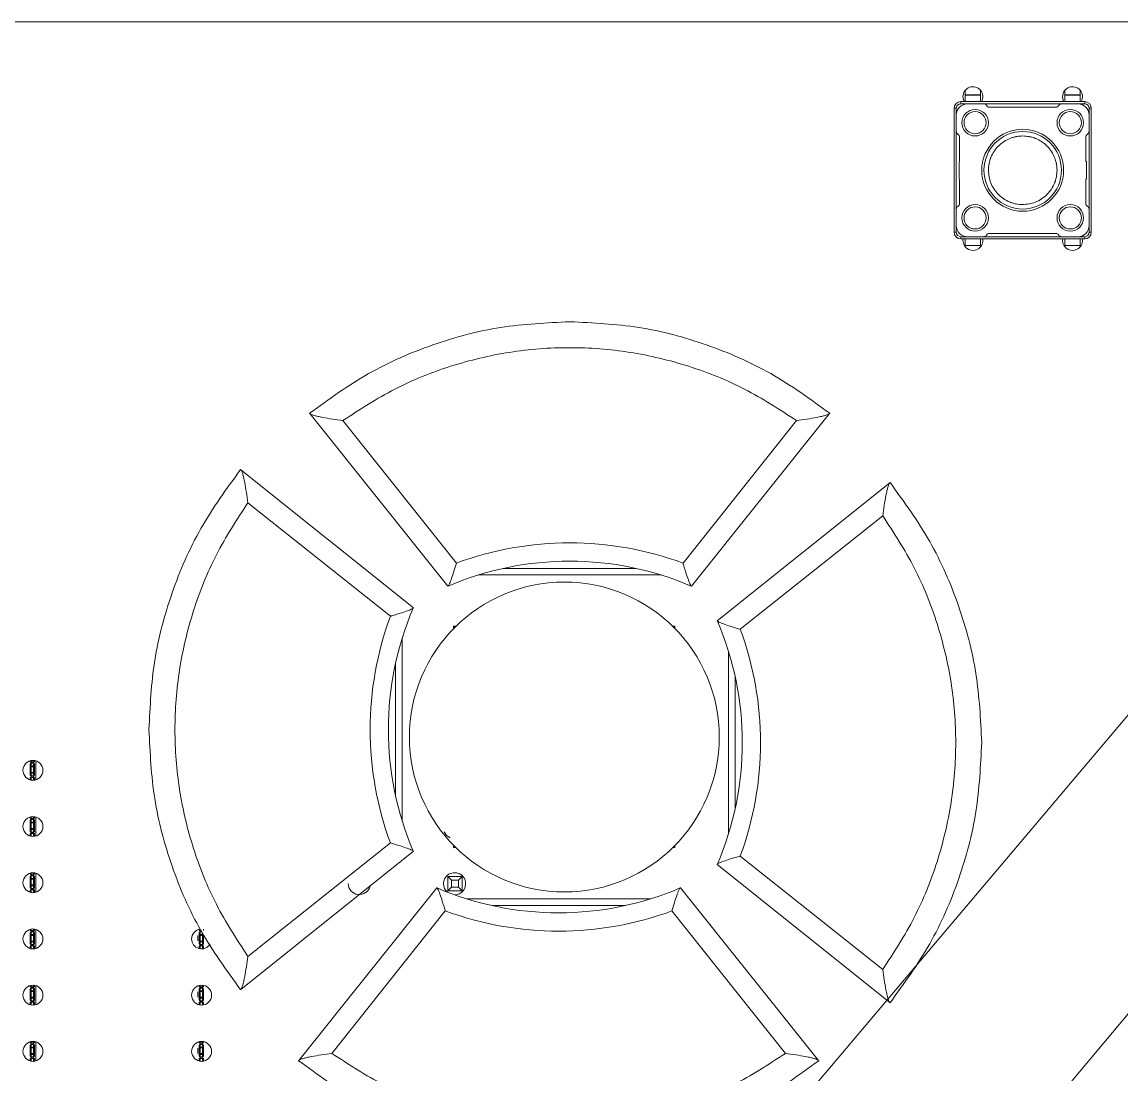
# Model space of a CAD drawing. Header units: millimetres. Extents: x -9 to 221, y -26 to 301.
# Drawn here: x 115.41 to 165.07, y 145.19 to 192.72 of the extents above; entities that cross this region are included whole.
import ezdxf

# ---------------------------------------------------------------- set-up
doc = ezdxf.new("R2010")
doc.units = ezdxf.units.MM

msp = doc.modelspace()

# ---------------------------------------------------------------- linework, layer by layer
at = {"color": 7, "linetype": 'Continuous', "lineweight": 15}
for p, q in [((109.23, 192.725), (170.73, 192.725)), ((158.03, 189.633), (158.03, 189.431)), ((158.03, 189.431), (158.73, 189.431)), ((158.03, 189.425), (158.03, 189.431)), ((158.03, 189.425), (158.73, 189.425)), ((158.03, 189.125), (158.03, 189.425)), ((158.73, 189.633), (158.73, 189.431)), ((158.73, 189.431), (158.73, 189.425)), ((158.73, 189.125), (158.73, 189.425)), ((162.53, 189.431), (162.53, 189.633)), ((163.23, 189.431), (162.53, 189.431)), ((162.53, 189.425), (162.53, 189.431)), ((163.23, 189.425), (162.53, 189.425)), ((162.53, 189.425), (162.53, 189.125)), ((163.23, 189.633), (163.23, 189.431)), ((163.23, 189.431), (163.23, 189.425)), ((163.23, 189.425), (163.23, 189.125)), ((157.63, 188.825), (157.53, 188.825)), ((157.53, 188.825), (157.53, 183.225)), ((157.63, 188.525), (157.63, 188.825)), ((157.83, 189.025), (157.83, 189.125)), ((163.43, 189.125), (157.83, 189.125)), ((157.83, 189.025), (158.13, 189.025)), ((158.13, 189.025), (158.87, 189.025)), ((162.39, 189.025), (158.87, 189.025)), ((159.13, 188.875), (162.13, 188.875)), ((162.39, 189.025), (163.13, 189.025)), ((163.13, 189.025), (163.43, 189.025)), ((163.43, 189.125), (163.43, 189.025)), ((163.73, 188.825), (163.63, 188.825)), ((163.63, 188.825), (163.63, 188.525)), ((163.73, 183.225), (163.73, 188.825)), ((157.63, 187.785), (157.63, 188.525)), ((163.63, 188.525), (163.63, 187.785)), ((157.63, 184.265), (157.63, 187.785)), ((163.63, 187.785), (163.63, 184.265)), ((157.78, 186.475), (157.78, 187.525)), ((163.48, 187.525), (163.48, 186.475)), ((157.755, 185.641), (157.755, 186.409)), ((163.505, 186.409), (163.505, 185.641)), ((157.78, 184.525), (157.78, 185.575)), ((163.48, 185.575), (163.48, 184.525)), ((151.129, 130.917), (196.129, 184.546)), ((157.63, 183.525), (157.63, 184.265)), ((163.63, 184.265), (163.63, 183.525)), ((157.63, 183.225), (157.63, 183.525)), ((163.63, 183.525), (163.63, 183.225)), ((157.53, 183.225), (157.63, 183.225)), ((157.83, 182.925), (157.83, 183.025)), ((158.13, 183.025), (157.83, 183.025)), ((157.83, 182.925), (163.43, 182.925)), ((157.93, 182.85), (157.936, 182.925)), ((158.03, 182.925), (158.03, 182.625)), ((158.87, 183.025), (158.13, 183.025)), ((158.73, 182.625), (158.73, 182.925)), ((158.87, 183.025), (162.39, 183.025)), ((162.13, 183.175), (159.13, 183.175)), ((163.13, 183.025), (162.39, 183.025)), ((162.43, 182.85), (162.436, 182.925)), ((162.53, 182.625), (162.53, 182.925)), ((163.13, 183.025), (163.43, 183.025)), ((163.23, 182.625), (163.23, 182.925)), ((163.43, 182.925), (163.43, 183.025)), ((163.63, 183.225), (163.73, 183.225)), ((158.73, 182.625), (158.03, 182.625)), ((158.03, 182.625), (158.03, 182.619)), ((158.73, 182.619), (158.03, 182.619)), ((158.03, 182.619), (158.03, 182.567)), ((158.73, 182.625), (158.73, 182.619)), ((158.73, 182.619), (158.73, 182.567)), ((162.53, 182.625), (163.23, 182.625)), ((162.53, 182.619), (162.53, 182.625)), ((162.53, 182.619), (163.23, 182.619)), ((162.53, 182.567), (162.53, 182.619)), ((163.23, 182.625), (163.23, 182.619)), ((163.23, 182.619), (163.23, 182.567)), ((128.411, 175.045), (128.424, 175.029)), ((128.424, 175.029), (134.661, 167.239)), ((145.661, 167.239), (151.898, 175.029)), ((151.898, 175.029), (151.911, 175.045)), ((135.04, 168.278), (129.911, 174.714)), ((150.411, 174.714), (145.283, 168.278)), ((125.307, 172.492), (125.291, 172.505)), ((133.097, 166.255), (125.307, 172.492)), ((154.621, 171.902), (146.831, 165.665)), ((154.637, 171.915), (154.621, 171.902)), ((125.622, 171.005), (132.058, 165.876)), ((147.87, 165.286), (154.306, 170.415)), ((143.163, 168.039), (137.159, 168.039)), ((170.73, 167.731), (132.68, 122.731)), ((144.3, 167.739), (136.023, 167.739)), ((134.661, 167.239), (134.668, 167.242)), ((145.654, 167.242), (145.661, 167.239)), ((133.094, 166.248), (133.097, 166.255)), ((134.969, 165.37), (134.919, 165.42)), ((134.919, 165.42), (135.02, 165.42)), ((134.919, 165.319), (134.919, 165.42)), ((144.818, 165.42), (144.919, 165.42)), ((144.869, 165.37), (144.919, 165.42)), ((144.919, 165.42), (144.919, 165.319)), ((146.831, 165.665), (146.834, 165.658)), ((132.597, 164.893), (132.597, 156.616)), ((147.331, 156.027), (147.331, 164.303)), ((132.297, 163.757), (132.297, 157.753)), ((147.631, 157.163), (147.631, 163.167)), ((115.783, 159.297), (115.783, 159.347)), ((115.783, 159.297), (115.833, 159.297)), ((115.783, 159.076), (115.783, 159.197)), ((115.783, 158.818), (115.783, 159.076)), ((115.833, 159.076), (115.783, 159.076)), ((115.833, 159.297), (115.833, 159.358)), ((115.833, 159.247), (115.833, 159.297)), ((115.833, 159.297), (115.933, 159.297)), ((115.833, 159.232), (115.833, 159.247)), ((115.833, 159.247), (115.933, 159.247)), ((115.933, 159.247), (115.833, 159.247)), ((115.833, 159.112), (115.833, 159.232)), ((115.933, 159.232), (115.833, 159.232)), ((115.833, 159.076), (115.833, 159.112)), ((115.833, 159.112), (115.933, 159.112)), ((115.833, 158.818), (115.833, 159.076)), ((115.933, 159.076), (115.833, 159.076)), ((115.933, 159.297), (115.933, 159.364)), ((115.933, 159.297), (115.933, 159.247)), ((115.933, 159.297), (115.983, 159.297)), ((115.933, 159.232), (115.933, 159.247)), ((115.933, 159.112), (115.933, 159.232)), ((115.933, 159.076), (115.933, 159.112)), ((115.933, 158.818), (115.933, 159.076)), ((115.983, 159.076), (115.933, 159.076)), ((115.983, 159.297), (115.983, 159.359)), ((115.983, 159.076), (115.983, 159.197)), ((115.983, 158.818), (115.983, 159.076)), ((116.033, 158.482), (116.033, 159.348)), ((115.783, 158.818), (115.833, 158.818)), ((115.783, 158.697), (115.783, 158.818)), ((115.783, 158.597), (115.833, 158.597)), ((115.783, 158.483), (115.783, 158.597)), ((115.833, 158.818), (115.933, 158.818)), ((115.833, 158.782), (115.833, 158.818)), ((115.933, 158.782), (115.833, 158.782)), ((115.833, 158.662), (115.833, 158.782)), ((115.833, 158.662), (115.933, 158.662)), ((115.833, 158.647), (115.833, 158.662)), ((115.933, 158.647), (115.833, 158.647)), ((115.833, 158.597), (115.833, 158.647)), ((115.833, 158.647), (115.933, 158.647)), ((115.933, 158.597), (115.833, 158.597)), ((115.833, 158.471), (115.833, 158.597)), ((115.933, 158.818), (115.983, 158.818)), ((115.933, 158.782), (115.933, 158.818)), ((115.933, 158.662), (115.933, 158.782)), ((115.933, 158.647), (115.933, 158.662)), ((115.933, 158.647), (115.933, 158.597)), ((115.933, 158.597), (115.983, 158.597)), ((115.933, 158.465), (115.933, 158.597)), ((115.983, 158.697), (115.983, 158.818)), ((115.983, 158.471), (115.983, 158.597)), ((115.783, 156.757), (115.783, 156.807)), ((115.783, 156.757), (115.833, 156.757)), ((115.783, 156.536), (115.783, 156.657)), ((115.783, 156.278), (115.783, 156.536)), ((115.833, 156.536), (115.783, 156.536)), ((115.833, 156.757), (115.833, 156.818)), ((115.833, 156.707), (115.833, 156.757)), ((115.833, 156.757), (115.933, 156.757)), ((115.833, 156.692), (115.833, 156.707)), ((115.833, 156.707), (115.933, 156.707)), ((115.933, 156.707), (115.833, 156.707)), ((115.833, 156.572), (115.833, 156.692)), ((115.933, 156.692), (115.833, 156.692)), ((115.833, 156.536), (115.833, 156.572)), ((115.833, 156.572), (115.933, 156.572)), ((115.933, 156.536), (115.833, 156.536)), ((115.833, 156.278), (115.833, 156.536)), ((115.933, 156.757), (115.933, 156.824)), ((115.933, 156.757), (115.933, 156.707)), ((115.933, 156.757), (115.983, 156.757)), ((115.933, 156.692), (115.933, 156.707)), ((115.933, 156.572), (115.933, 156.692)), ((115.933, 156.536), (115.933, 156.572)), ((115.933, 156.278), (115.933, 156.536)), ((115.983, 156.536), (115.933, 156.536)), ((115.983, 156.757), (115.983, 156.819)), ((115.983, 156.536), (115.983, 156.657)), ((115.983, 156.278), (115.983, 156.536)), ((116.033, 155.942), (116.033, 156.808)), ((115.783, 156.278), (115.833, 156.278)), ((115.783, 156.157), (115.783, 156.278)), ((115.783, 156.057), (115.833, 156.057)), ((115.783, 155.943), (115.783, 156.057)), ((115.833, 156.278), (115.933, 156.278)), ((115.833, 156.242), (115.833, 156.278)), ((115.933, 156.242), (115.833, 156.242)), ((115.833, 156.122), (115.833, 156.242)), ((115.833, 156.122), (115.933, 156.122)), ((115.833, 156.107), (115.833, 156.122)), ((115.933, 156.107), (115.833, 156.107)), ((115.833, 156.057), (115.833, 156.107)), ((115.833, 156.107), (115.933, 156.107)), ((115.933, 156.057), (115.833, 156.057)), ((115.833, 155.931), (115.833, 156.057)), ((115.933, 156.278), (115.983, 156.278)), ((115.933, 156.242), (115.933, 156.278)), ((115.933, 156.122), (115.933, 156.242)), ((115.933, 156.107), (115.933, 156.122)), ((115.933, 156.107), (115.933, 156.057)), ((115.933, 156.057), (115.983, 156.057)), ((115.933, 155.925), (115.933, 156.057)), ((115.983, 156.157), (115.983, 156.278)), ((115.983, 155.931), (115.983, 156.057)), ((134.49, 156.134), (134.601, 155.969)), ((134.601, 155.969), (134.766, 155.858)), ((132.058, 155.633), (125.622, 150.505)), ((134.919, 155.42), (134.919, 155.521)), ((134.969, 155.47), (134.919, 155.42)), ((144.919, 155.42), (144.869, 155.47)), ((144.919, 155.521), (144.919, 155.42)), ((125.307, 149.018), (133.097, 155.255)), ((133.097, 155.255), (133.094, 155.262)), ((135.02, 155.42), (134.919, 155.42)), ((144.919, 155.42), (144.818, 155.42)), ((154.306, 149.915), (147.87, 155.043)), ((146.834, 154.672), (146.831, 154.665)), ((146.831, 154.665), (154.621, 148.428)), ((115.783, 154.217), (115.783, 154.267)), ((115.783, 153.996), (115.783, 154.117)), ((115.783, 153.738), (115.783, 153.996)), ((115.833, 153.996), (115.783, 153.996)), ((115.833, 154.217), (115.833, 154.278)), ((115.833, 154.167), (115.833, 154.217)), ((115.833, 154.217), (115.933, 154.217)), ((115.833, 154.152), (115.833, 154.167)), ((115.833, 154.167), (115.933, 154.167)), ((115.933, 154.167), (115.833, 154.167)), ((115.833, 154.032), (115.833, 154.152)), ((115.933, 154.152), (115.833, 154.152)), ((115.833, 153.996), (115.833, 154.032)), ((115.833, 154.032), (115.933, 154.032)), ((115.933, 153.996), (115.833, 153.996)), ((115.833, 153.738), (115.833, 153.996)), ((115.933, 154.217), (115.933, 154.284)), ((115.933, 154.217), (115.933, 154.167)), ((115.933, 154.152), (115.933, 154.167)), ((115.933, 154.032), (115.933, 154.152)), ((115.933, 153.996), (115.933, 154.032)), ((115.933, 153.738), (115.933, 153.996)), ((115.983, 153.996), (115.933, 153.996)), ((115.983, 154.217), (115.983, 154.279)), ((115.983, 153.996), (115.983, 154.117)), ((115.983, 153.738), (115.983, 153.996)), ((116.033, 153.402), (116.033, 154.268)), ((134.663, 154.11), (134.823, 153.95)), ((134.663, 154.11), (135.303, 154.11)), ((134.663, 153.47), (134.663, 154.11)), ((135.303, 154.11), (134.663, 154.11)), ((135.143, 153.95), (134.823, 153.95)), ((134.823, 153.95), (134.823, 153.63)), ((135.303, 154.11), (135.143, 153.95)), ((135.143, 153.95), (135.143, 153.63)), ((135.303, 154.11), (135.303, 153.47)), ((135.303, 154.11), (135.303, 154.11)), ((135.303, 153.47), (135.303, 154.11)), ((115.783, 153.738), (115.833, 153.738)), ((115.783, 153.617), (115.783, 153.738)), ((115.783, 153.517), (115.833, 153.517)), ((115.783, 153.403), (115.783, 153.517)), ((115.833, 153.738), (115.933, 153.738)), ((115.833, 153.702), (115.833, 153.738)), ((115.933, 153.702), (115.833, 153.702)), ((115.833, 153.582), (115.833, 153.702)), ((115.833, 153.582), (115.933, 153.582)), ((115.833, 153.567), (115.833, 153.582)), ((115.933, 153.567), (115.833, 153.567)), ((115.833, 153.517), (115.833, 153.567)), ((115.833, 153.567), (115.933, 153.567)), ((115.933, 153.517), (115.833, 153.517)), ((115.833, 153.391), (115.833, 153.517)), ((115.933, 153.738), (115.983, 153.738)), ((115.933, 153.702), (115.933, 153.738)), ((115.933, 153.582), (115.933, 153.702)), ((115.933, 153.567), (115.933, 153.582)), ((115.933, 153.567), (115.933, 153.517)), ((115.933, 153.517), (115.983, 153.517)), ((115.933, 153.385), (115.933, 153.517)), ((115.983, 153.617), (115.983, 153.738)), ((115.983, 153.391), (115.983, 153.517)), ((134.161, 153.601), (127.924, 145.811)), ((134.168, 153.598), (134.161, 153.601)), ((134.823, 153.63), (134.663, 153.47)), ((135.303, 153.47), (134.663, 153.47)), ((135.143, 153.63), (134.823, 153.63)), ((135.143, 153.63), (135.303, 153.47)), ((145.161, 153.601), (145.154, 153.598)), ((151.398, 145.811), (145.161, 153.601)), ((135.523, 153.101), (143.8, 153.101)), ((129.411, 146.126), (134.54, 152.562)), ((136.659, 152.801), (142.663, 152.801)), ((144.783, 152.562), (149.911, 146.126)), ((115.783, 151.677), (115.783, 151.727)), ((115.783, 151.677), (115.833, 151.677)), ((115.783, 151.456), (115.783, 151.577)), ((115.783, 151.198), (115.783, 151.456)), ((115.833, 151.456), (115.783, 151.456)), ((115.833, 151.677), (115.833, 151.738)), ((115.833, 151.627), (115.833, 151.677)), ((115.833, 151.677), (115.933, 151.677)), ((115.833, 151.612), (115.833, 151.627)), ((115.833, 151.627), (115.933, 151.627)), ((115.933, 151.627), (115.833, 151.627)), ((115.833, 151.492), (115.833, 151.612)), ((115.933, 151.612), (115.833, 151.612)), ((115.833, 151.456), (115.833, 151.492)), ((115.833, 151.492), (115.933, 151.492)), ((115.933, 151.456), (115.833, 151.456)), ((115.833, 151.198), (115.833, 151.456)), ((115.933, 151.677), (115.933, 151.744)), ((115.933, 151.677), (115.933, 151.627)), ((115.933, 151.677), (115.983, 151.677)), ((115.933, 151.612), (115.933, 151.627)), ((115.933, 151.492), (115.933, 151.612)), ((115.933, 151.456), (115.933, 151.492)), ((115.933, 151.198), (115.933, 151.456)), ((115.983, 151.456), (115.933, 151.456)), ((115.983, 151.677), (115.983, 151.739)), ((115.983, 151.456), (115.983, 151.577)), ((115.983, 151.198), (115.983, 151.456)), ((116.033, 150.862), (116.033, 151.728)), ((123.414, 151.73), (123.414, 151.677)), ((123.464, 151.677), (123.414, 151.677)), ((123.414, 151.577), (123.414, 151.456)), ((123.414, 151.456), (123.414, 151.198)), ((123.464, 151.456), (123.414, 151.456)), ((123.464, 151.627), (123.464, 151.677)), ((123.464, 151.627), (123.464, 151.612)), ((123.464, 151.612), (123.464, 151.492)), ((123.464, 151.492), (123.564, 151.492)), ((123.464, 151.492), (123.464, 151.456)), ((123.464, 151.456), (123.464, 151.198)), ((123.564, 151.456), (123.464, 151.456)), ((123.564, 151.492), (123.564, 151.456)), ((123.564, 151.456), (123.564, 151.198)), ((123.614, 151.456), (123.564, 151.456)), ((123.614, 151.737), (123.614, 151.677)), ((123.614, 151.456), (123.614, 151.198)), ((115.783, 151.198), (115.833, 151.198)), ((115.783, 151.077), (115.783, 151.198)), ((115.783, 150.977), (115.833, 150.977)), ((115.783, 150.863), (115.783, 150.977)), ((115.833, 151.198), (115.933, 151.198)), ((115.833, 151.162), (115.833, 151.198)), ((115.933, 151.162), (115.833, 151.162)), ((115.833, 151.042), (115.833, 151.162)), ((115.833, 151.042), (115.933, 151.042)), ((115.833, 151.027), (115.833, 151.042)), ((115.933, 151.027), (115.833, 151.027)), ((115.833, 150.977), (115.833, 151.027)), ((115.833, 151.027), (115.933, 151.027)), ((115.933, 150.977), (115.833, 150.977)), ((115.833, 150.851), (115.833, 150.977)), ((115.933, 151.198), (115.983, 151.198)), ((115.933, 151.162), (115.933, 151.198)), ((115.933, 151.042), (115.933, 151.162)), ((115.933, 151.027), (115.933, 151.042)), ((115.933, 151.027), (115.933, 150.977)), ((115.933, 150.977), (115.983, 150.977)), ((115.933, 150.845), (115.933, 150.977)), ((115.983, 151.077), (115.983, 151.198)), ((115.983, 150.851), (115.983, 150.977)), ((123.364, 151.448), (123.364, 151.206)), ((123.414, 151.198), (123.464, 151.198)), ((123.414, 151.198), (123.414, 151.077)), ((123.464, 150.977), (123.414, 150.977)), ((123.414, 150.977), (123.414, 150.86)), ((123.464, 151.198), (123.564, 151.198)), ((123.464, 151.198), (123.464, 151.162)), ((123.564, 151.162), (123.464, 151.162)), ((123.464, 151.162), (123.464, 151.042)), ((123.464, 151.042), (123.564, 151.042)), ((123.464, 151.042), (123.464, 151.027)), ((123.564, 151.027), (123.464, 151.027)), ((123.464, 150.977), (123.464, 151.027)), ((123.464, 151.027), (123.564, 151.027)), ((123.564, 150.977), (123.464, 150.977)), ((123.464, 150.977), (123.464, 150.85)), ((123.564, 151.198), (123.614, 151.198)), ((123.564, 151.198), (123.564, 151.162)), ((123.564, 151.162), (123.564, 151.042)), ((123.564, 151.042), (123.564, 151.027)), ((123.564, 151.027), (123.564, 150.977)), ((123.614, 150.977), (123.564, 150.977)), ((123.564, 150.977), (123.564, 150.846)), ((123.614, 151.198), (123.614, 151.077)), ((123.614, 150.977), (123.614, 150.853)), ((115.783, 149.137), (115.783, 149.187)), ((115.783, 149.137), (115.833, 149.137)), ((115.783, 148.916), (115.783, 149.037)), ((115.833, 149.137), (115.833, 149.198)), ((115.833, 149.087), (115.833, 149.137)), ((115.833, 149.137), (115.933, 149.137)), ((115.833, 149.072), (115.833, 149.087)), ((115.833, 149.087), (115.933, 149.087)), ((115.933, 149.087), (115.833, 149.087)), ((115.833, 148.952), (115.833, 149.072)), ((115.933, 149.072), (115.833, 149.072)), ((115.933, 149.137), (115.933, 149.204)), ((115.933, 149.137), (115.933, 149.087)), ((115.933, 149.137), (115.983, 149.137)), ((115.933, 149.072), (115.933, 149.087)), ((115.933, 148.952), (115.933, 149.072)), ((115.983, 149.137), (115.983, 149.199)), ((115.983, 148.916), (115.983, 149.037)), ((116.033, 148.322), (116.033, 149.188)), ((123.414, 149.19), (123.414, 149.137)), ((123.464, 149.137), (123.414, 149.137)), ((123.414, 149.037), (123.414, 148.916)), ((123.464, 149.2), (123.464, 149.137)), ((123.464, 149.087), (123.464, 149.137)), ((123.464, 149.137), (123.564, 149.137)), ((123.464, 149.087), (123.464, 149.072)), ((123.464, 149.087), (123.564, 149.087)), ((123.564, 149.087), (123.464, 149.087)), ((123.464, 149.072), (123.464, 148.952)), ((123.564, 149.072), (123.464, 149.072)), ((123.564, 149.204), (123.564, 149.137)), ((123.564, 149.137), (123.564, 149.087)), ((123.614, 149.137), (123.564, 149.137)), ((123.564, 149.087), (123.564, 149.072)), ((123.564, 149.072), (123.564, 148.952)), ((123.614, 149.197), (123.614, 149.137)), ((123.614, 149.037), (123.614, 148.916)), ((125.291, 149.005), (125.307, 149.018)), ((115.783, 148.658), (115.783, 148.916)), ((115.833, 148.916), (115.783, 148.916)), ((115.783, 148.658), (115.833, 148.658)), ((115.783, 148.537), (115.783, 148.658)), ((115.833, 148.916), (115.833, 148.952)), ((115.833, 148.952), (115.933, 148.952)), ((115.933, 148.916), (115.833, 148.916)), ((115.833, 148.658), (115.833, 148.916)), ((115.833, 148.658), (115.933, 148.658)), ((115.833, 148.622), (115.833, 148.658)), ((115.933, 148.622), (115.833, 148.622)), ((115.833, 148.502), (115.833, 148.622)), ((115.833, 148.502), (115.933, 148.502)), ((115.833, 148.487), (115.833, 148.502)), ((115.933, 148.487), (115.833, 148.487)), ((115.833, 148.437), (115.833, 148.487)), ((115.833, 148.487), (115.933, 148.487)), ((115.933, 148.916), (115.933, 148.952)), ((115.933, 148.658), (115.933, 148.916)), ((115.983, 148.916), (115.933, 148.916)), ((115.933, 148.658), (115.983, 148.658)), ((115.933, 148.622), (115.933, 148.658)), ((115.933, 148.502), (115.933, 148.622)), ((115.933, 148.487), (115.933, 148.502)), ((115.933, 148.487), (115.933, 148.437)), ((115.983, 148.658), (115.983, 148.916)), ((115.983, 148.537), (115.983, 148.658)), ((123.364, 148.908), (123.364, 148.666)), ((123.414, 148.916), (123.414, 148.658)), ((123.464, 148.916), (123.414, 148.916)), ((123.414, 148.658), (123.464, 148.658)), ((123.414, 148.658), (123.414, 148.537)), ((123.464, 148.952), (123.564, 148.952)), ((123.464, 148.952), (123.464, 148.916)), ((123.464, 148.916), (123.464, 148.658)), ((123.564, 148.916), (123.464, 148.916)), ((123.464, 148.658), (123.564, 148.658)), ((123.464, 148.658), (123.464, 148.622)), ((123.564, 148.622), (123.464, 148.622)), ((123.464, 148.622), (123.464, 148.502)), ((123.464, 148.502), (123.564, 148.502)), ((123.464, 148.502), (123.464, 148.487)), ((123.564, 148.487), (123.464, 148.487)), ((123.464, 148.437), (123.464, 148.487)), ((123.464, 148.487), (123.564, 148.487)), ((123.564, 148.952), (123.564, 148.916)), ((123.564, 148.916), (123.564, 148.658)), ((123.614, 148.916), (123.564, 148.916)), ((123.564, 148.658), (123.614, 148.658)), ((123.564, 148.658), (123.564, 148.622)), ((123.564, 148.622), (123.564, 148.502)), ((123.564, 148.502), (123.564, 148.487)), ((123.564, 148.487), (123.564, 148.437)), ((123.614, 148.916), (123.614, 148.658)), ((123.614, 148.658), (123.614, 148.537)), ((115.783, 148.437), (115.833, 148.437)), ((115.783, 148.323), (115.783, 148.437)), ((115.933, 148.437), (115.833, 148.437)), ((115.833, 148.311), (115.833, 148.437)), ((115.933, 148.437), (115.983, 148.437)), ((115.933, 148.305), (115.933, 148.437)), ((115.983, 148.311), (115.983, 148.437)), ((123.464, 148.437), (123.414, 148.437)), ((123.414, 148.437), (123.414, 148.32)), ((123.564, 148.437), (123.464, 148.437)), ((123.464, 148.437), (123.464, 148.31)), ((123.614, 148.437), (123.564, 148.437)), ((123.564, 148.437), (123.564, 148.306)), ((123.614, 148.437), (123.614, 148.313)), ((154.621, 148.428), (154.637, 148.415)), ((115.783, 146.597), (115.783, 146.647)), ((115.783, 146.597), (115.833, 146.597)), ((115.783, 146.376), (115.783, 146.497)), ((115.833, 146.597), (115.833, 146.658)), ((115.833, 146.547), (115.833, 146.597)), ((115.833, 146.597), (115.933, 146.597)), ((115.833, 146.532), (115.833, 146.547)), ((115.833, 146.547), (115.933, 146.547)), ((115.933, 146.547), (115.833, 146.547)), ((115.833, 146.412), (115.833, 146.532)), ((115.933, 146.532), (115.833, 146.532)), ((115.933, 146.597), (115.933, 146.664)), ((115.933, 146.597), (115.933, 146.547)), ((115.933, 146.597), (115.983, 146.597)), ((115.933, 146.532), (115.933, 146.547)), ((115.933, 146.412), (115.933, 146.532)), ((115.983, 146.597), (115.983, 146.659)), ((115.983, 146.376), (115.983, 146.497)), ((116.033, 145.782), (116.033, 146.648)), ((123.414, 146.65), (123.414, 146.597)), ((123.464, 146.597), (123.414, 146.597)), ((123.414, 146.497), (123.414, 146.376)), ((123.464, 146.66), (123.464, 146.597)), ((123.464, 146.547), (123.464, 146.597)), ((123.464, 146.597), (123.564, 146.597)), ((123.464, 146.547), (123.464, 146.532)), ((123.464, 146.547), (123.564, 146.547)), ((123.564, 146.547), (123.464, 146.547)), ((123.464, 146.532), (123.464, 146.412)), ((123.564, 146.532), (123.464, 146.532)), ((123.564, 146.664), (123.564, 146.597)), ((123.564, 146.597), (123.564, 146.547)), ((123.614, 146.597), (123.564, 146.597)), ((123.564, 146.547), (123.564, 146.532)), ((123.564, 146.532), (123.564, 146.412)), ((123.614, 146.657), (123.614, 146.597)), ((123.614, 146.497), (123.614, 146.376)), ((115.783, 146.118), (115.783, 146.376)), ((115.833, 146.376), (115.783, 146.376)), ((115.783, 146.118), (115.833, 146.118)), ((115.783, 145.997), (115.783, 146.118)), ((115.833, 146.376), (115.833, 146.412)), ((115.833, 146.412), (115.933, 146.412)), ((115.933, 146.376), (115.833, 146.376)), ((115.833, 146.118), (115.833, 146.376)), ((115.833, 146.118), (115.933, 146.118)), ((115.833, 146.082), (115.833, 146.118)), ((115.933, 146.082), (115.833, 146.082)), ((115.833, 145.962), (115.833, 146.082)), ((115.933, 146.376), (115.933, 146.412)), ((115.933, 146.118), (115.933, 146.376)), ((115.983, 146.376), (115.933, 146.376)), ((115.933, 146.118), (115.983, 146.118)), ((115.933, 146.082), (115.933, 146.118)), ((115.933, 145.962), (115.933, 146.082)), ((115.983, 146.118), (115.983, 146.376)), ((115.983, 145.997), (115.983, 146.118)), ((123.364, 146.368), (123.364, 146.126)), ((123.414, 146.376), (123.414, 146.118)), ((123.464, 146.376), (123.414, 146.376)), ((123.414, 146.118), (123.464, 146.118)), ((123.414, 146.118), (123.414, 145.997)), ((123.464, 146.412), (123.564, 146.412)), ((123.464, 146.412), (123.464, 146.376)), ((123.464, 146.376), (123.464, 146.118)), ((123.564, 146.376), (123.464, 146.376)), ((123.464, 146.118), (123.564, 146.118)), ((123.464, 146.118), (123.464, 146.082)), ((123.564, 146.082), (123.464, 146.082)), ((123.464, 146.082), (123.464, 145.962)), ((123.564, 146.412), (123.564, 146.376)), ((123.564, 146.376), (123.564, 146.118)), ((123.614, 146.376), (123.564, 146.376)), ((123.564, 146.118), (123.614, 146.118)), ((123.564, 146.118), (123.564, 146.082)), ((123.564, 146.082), (123.564, 145.962)), ((123.614, 146.376), (123.614, 146.118)), ((123.614, 146.118), (123.614, 145.997)), ((115.783, 145.897), (115.833, 145.897)), ((115.783, 145.783), (115.783, 145.897)), ((115.833, 145.962), (115.933, 145.962)), ((115.833, 145.947), (115.833, 145.962)), ((115.933, 145.947), (115.833, 145.947)), ((115.833, 145.897), (115.833, 145.947)), ((115.833, 145.947), (115.933, 145.947)), ((115.933, 145.897), (115.833, 145.897)), ((115.833, 145.771), (115.833, 145.897)), ((115.933, 145.947), (115.933, 145.962)), ((115.933, 145.947), (115.933, 145.897)), ((115.933, 145.897), (115.983, 145.897)), ((115.933, 145.765), (115.933, 145.897)), ((115.983, 145.771), (115.983, 145.897)), ((123.464, 145.897), (123.414, 145.897)), ((123.414, 145.897), (123.414, 145.78)), ((123.464, 145.962), (123.564, 145.962)), ((123.464, 145.962), (123.464, 145.947)), ((123.564, 145.947), (123.464, 145.947)), ((123.464, 145.897), (123.464, 145.947)), ((123.464, 145.947), (123.564, 145.947)), ((123.564, 145.897), (123.464, 145.897)), ((123.464, 145.897), (123.464, 145.77)), ((123.564, 145.962), (123.564, 145.947)), ((123.564, 145.947), (123.564, 145.897)), ((123.614, 145.897), (123.564, 145.897)), ((123.564, 145.897), (123.564, 145.766)), ((123.614, 145.897), (123.614, 145.773)), ((127.924, 145.811), (127.911, 145.795)), ((151.411, 145.795), (151.398, 145.811))]:
    msp.add_line(p, q, dxfattribs=at)
at = {"color": 7, "linetype": 'Continuous', "lineweight": 15, "flags": 128}
for points in [[(157.99, 189.125), (157.964, 189.178), (157.93, 189.35)], [(162.49, 189.125), (162.464, 189.178), (162.43, 189.35)], [(115.783, 154.217), (115.784, 154.217), (115.787, 154.217), (115.792, 154.217), (115.798, 154.217), (115.805, 154.217), (115.814, 154.217), (115.823, 154.217), (115.833, 154.217)], [(115.933, 154.217), (115.943, 154.217), (115.952, 154.217), (115.961, 154.217), (115.968, 154.217), (115.975, 154.217), (115.979, 154.217), (115.982, 154.217), (115.983, 154.217)]]:
    msp.add_lwpolyline(points, dxfattribs=at)
at = {"color": 7, "linetype": 'Continuous', "lineweight": 15}
for centre, radius in [((158.48, 188.175), 0.6), ((162.78, 188.175), 0.6), ((158.48, 188.175), 0.5), ((162.78, 188.175), 0.5), ((160.63, 186.025), 1.85), ((160.63, 186.025), 1.75), ((158.48, 183.875), 0.6), ((158.48, 183.875), 0.5), ((162.78, 183.875), 0.6), ((162.78, 183.875), 0.5), ((139.919, 160.42), 7), ((115.91, 158.915), 0.45), ((115.91, 156.375), 0.45), ((115.91, 153.835), 0.45), ((115.91, 151.295), 0.45), ((115.91, 148.755), 0.45), ((123.53, 148.755), 0.45), ((115.91, 146.215), 0.45), ((123.53, 146.215), 0.45)]:
    msp.add_circle(centre, radius, dxfattribs=at)
for centre, radius, start, end in [((158.38, 189.35), 0.45, 330.0026, 180), ((162.88, 189.35), 0.45, 330.0026, 180), ((157.83, 188.825), 0.3, 90, 180), ((158.13, 188.525), 0.5, 90, 180), ((157.83, 188.825), 0.2, 90, 180), ((158.87, 188.875), 0.15, 30, 90), ((159.13, 189.025), 0.15, 210, 270), ((162.13, 189.025), 0.15, 270, 330), ((162.39, 188.875), 0.15, 90, 150), ((163.13, 188.525), 0.5, 0, 90), ((163.43, 188.825), 0.3, 0, 90), ((163.43, 188.825), 0.2, 0, 90), ((157.78, 187.785), 0.15, 180, 240), ((163.48, 187.785), 0.15, 300, 0), ((157.63, 187.525), 0.15, 0, 60), ((163.63, 187.525), 0.15, 120, 180), ((157.68, 186.475), 0.1, 318.5904, 0), ((163.58, 186.475), 0.1, 180, 221.4096), ((157.68, 185.575), 0.1, 0, 41.4096), ((163.58, 185.575), 0.1, 138.5904, 180), ((157.78, 184.265), 0.15, 120, 180), ((157.63, 184.525), 0.15, 300, 0), ((163.63, 184.525), 0.15, 180, 240), ((163.48, 184.265), 0.15, 0, 60), ((158.13, 183.525), 0.5, 180, 270), ((163.13, 183.525), 0.5, 270, 0), ((157.83, 183.225), 0.3, 180, 270), ((157.83, 183.225), 0.2, 180, 270), ((158.38, 182.85), 0.45, 180, 9.5964), ((158.87, 183.175), 0.15, 270, 330), ((159.13, 183.025), 0.15, 90, 150), ((162.13, 183.025), 0.15, 30, 90), ((162.39, 183.175), 0.15, 210, 270), ((162.88, 182.85), 0.45, 180, 9.5964), ((163.43, 183.225), 0.2, 270, 0), ((163.43, 183.225), 0.3, 270, 0), ((140.161, 154.364), 14.826, 69.7916, 110.2084), ((140.161, 154.364), 14, 66.8993, 113.1007), ((145.972, 160.755), 14.826, 159.7916, 200.2084), ((145.972, 160.755), 14, 156.8993, 203.1007), ((133.957, 160.165), 14, 336.8993, 23.1007), ((133.957, 160.165), 14.826, 339.7916, 20.2084), ((115.833, 159.197), 0.05, 90, 180), ((115.833, 159.197), 0.05, 90, 180), ((115.827, 159.188), 0.0446, 81.9512, 168.5777), ((115.827, 159.067), 0.0446, 81.9512, 168.5777), ((115.933, 159.197), 0.05, 0, 90), ((115.933, 159.197), 0.05, 0, 90), ((115.939, 159.188), 0.0446, 11.4225, 98.0489), ((115.939, 159.067), 0.0446, 11.4225, 98.0489), ((115.827, 158.826), 0.0446, 191.4223, 278.0488), ((115.827, 158.706), 0.0446, 191.4216, 278.0496), ((115.833, 158.697), 0.05, 180, 270), ((115.833, 158.697), 0.05, 180, 270), ((115.939, 158.826), 0.0446, 261.9511, 348.5775), ((115.939, 158.706), 0.0446, 261.9504, 348.5782), ((115.933, 158.697), 0.05, 270, 0), ((115.933, 158.697), 0.05, 270, 0), ((115.833, 156.657), 0.05, 90, 180), ((115.833, 156.657), 0.05, 90, 180), ((115.827, 156.648), 0.0446, 81.9508, 168.5781), ((115.827, 156.527), 0.0446, 81.9507, 168.5782), ((115.933, 156.657), 0.05, 0, 90), ((115.933, 156.657), 0.05, 0, 90), ((115.939, 156.648), 0.0446, 11.4221, 98.0493), ((115.939, 156.527), 0.0446, 11.422, 98.0494), ((115.827, 156.286), 0.0446, 191.4217, 278.0492), ((115.827, 156.166), 0.0446, 191.4219, 278.0493), ((115.833, 156.157), 0.05, 180, 270), ((115.833, 156.157), 0.05, 180, 270), ((115.939, 156.286), 0.0446, 261.9507, 348.5781), ((115.939, 156.166), 0.0446, 261.9507, 348.5779), ((115.933, 156.157), 0.05, 270, 0), ((115.933, 156.157), 0.05, 270, 0), ((115.833, 154.117), 0.05, 90, 180), ((115.833, 154.117), 0.05, 90, 180), ((115.827, 154.108), 0.0446, 81.9507, 168.5782), ((115.827, 153.987), 0.0446, 81.9506, 168.5782), ((115.933, 154.117), 0.05, 0, 90), ((115.933, 154.117), 0.05, 0, 90), ((115.939, 154.108), 0.0446, 11.422, 98.0494), ((115.939, 153.987), 0.0446, 11.422, 98.0494), ((134.961, 153.789), 0.5, 269.674, 180), ((115.827, 153.746), 0.0446, 191.4219, 278.0493), ((115.827, 153.626), 0.0446, 191.4218, 278.0493), ((115.833, 153.617), 0.05, 180, 270), ((115.833, 153.617), 0.05, 180, 270), ((115.939, 153.746), 0.0446, 261.9507, 348.5779), ((115.939, 153.626), 0.0446, 261.9506, 348.578), ((115.933, 153.617), 0.05, 270, 0), ((115.933, 153.617), 0.05, 270, 0), ((130.655, 153.8), 0.5, 180, 345.839), ((139.661, 166.475), 14, 246.8993, 293.1007), ((134.961, 153.789), 0.5, 180, 229.6687), ((139.661, 166.475), 14.826, 249.7916, 290.2084), ((115.833, 151.577), 0.05, 90, 180), ((115.833, 151.577), 0.05, 90, 180), ((115.827, 151.568), 0.0446, 81.9508, 168.5781), ((115.827, 151.447), 0.0446, 81.9507, 168.5782), ((115.933, 151.577), 0.05, 0, 90), ((115.933, 151.577), 0.05, 0, 90), ((115.939, 151.568), 0.0446, 11.4221, 98.0493), ((115.939, 151.447), 0.0446, 11.422, 98.0494), ((123.53, 151.295), 0.45, 97.5254, 180), ((123.464, 151.577), 0.05, 90, 180), ((123.464, 151.577), 0.05, 90, 180), ((123.458, 151.568), 0.0446, 81.9505, 168.5783), ((123.458, 151.447), 0.0446, 81.9504, 168.5785), ((123.57, 151.447), 0.0446, 11.4225, 98.0492), ((115.827, 151.206), 0.0446, 191.4219, 278.0492), ((115.827, 151.086), 0.0446, 191.4219, 278.0492), ((115.833, 151.077), 0.05, 180, 270), ((115.833, 151.077), 0.05, 180, 270), ((115.939, 151.206), 0.0446, 261.9507, 348.5779), ((115.939, 151.086), 0.0446, 261.9507, 348.5779), ((115.933, 151.077), 0.05, 270, 0), ((115.933, 151.077), 0.05, 270, 0), ((123.53, 151.295), 0.45, 180, 328.4235), ((123.458, 151.206), 0.0446, 191.4217, 278.0495), ((123.458, 151.086), 0.0446, 191.4217, 278.0495), ((123.464, 151.077), 0.05, 180, 270), ((123.464, 151.077), 0.05, 180, 270), ((123.57, 151.206), 0.0446, 261.951, 348.5774), ((123.57, 151.086), 0.0446, 261.951, 348.5774), ((123.564, 151.077), 0.05, 270, 0), ((123.564, 151.077), 0.05, 270, 0), ((115.833, 149.037), 0.05, 90, 180), ((115.833, 149.037), 0.05, 90, 180), ((115.827, 149.028), 0.0446, 81.9512, 168.5777), ((115.933, 149.037), 0.05, 0, 90), ((115.933, 149.037), 0.05, 0, 90), ((115.939, 149.028), 0.0446, 11.4225, 98.0489), ((123.464, 149.037), 0.05, 90, 180), ((123.464, 149.037), 0.05, 90, 180), ((123.458, 149.028), 0.0446, 81.9509, 168.578), ((123.564, 149.037), 0.05, 0, 90), ((123.564, 149.037), 0.05, 0, 90), ((123.57, 149.028), 0.0446, 11.423, 98.0487), ((115.827, 148.907), 0.0446, 81.9512, 168.5777), ((115.827, 148.666), 0.0446, 191.4223, 278.0488), ((115.827, 148.546), 0.0446, 191.4223, 278.0488), ((115.833, 148.537), 0.05, 180, 270), ((115.833, 148.537), 0.05, 180, 270), ((115.939, 148.907), 0.0446, 11.4225, 98.0489), ((115.939, 148.666), 0.0446, 261.9511, 348.5775), ((115.939, 148.546), 0.0446, 261.9511, 348.5775), ((115.933, 148.537), 0.05, 270, 0), ((115.933, 148.537), 0.05, 270, 0), ((123.458, 148.907), 0.0446, 81.9509, 168.578), ((123.458, 148.666), 0.0446, 191.422, 278.0491), ((123.458, 148.546), 0.0446, 191.422, 278.0491), ((123.464, 148.537), 0.05, 180, 270), ((123.464, 148.537), 0.05, 180, 270), ((123.57, 148.907), 0.0446, 11.423, 98.0487), ((123.57, 148.666), 0.0446, 261.9513, 348.577), ((123.57, 148.546), 0.0446, 261.9513, 348.577), ((123.564, 148.537), 0.05, 270, 0), ((123.564, 148.537), 0.05, 270, 0), ((115.833, 146.497), 0.05, 90, 180), ((115.833, 146.497), 0.05, 90, 180), ((115.827, 146.488), 0.0446, 81.9511, 168.5785), ((115.933, 146.497), 0.05, 0, 90), ((115.933, 146.497), 0.05, 0, 90), ((115.939, 146.488), 0.0446, 11.4217, 98.049), ((123.464, 146.497), 0.05, 90, 180), ((123.464, 146.497), 0.05, 90, 180), ((123.458, 146.488), 0.0446, 81.9508, 168.5788), ((123.564, 146.497), 0.05, 0, 90), ((123.564, 146.497), 0.05, 0, 90), ((123.57, 146.488), 0.0446, 11.4221, 98.0488), ((115.827, 146.367), 0.0446, 81.9511, 168.5785), ((115.827, 146.126), 0.0446, 191.4231, 278.0487), ((115.827, 146.006), 0.0446, 191.4231, 278.0487), ((115.833, 145.997), 0.05, 180, 270), ((115.833, 145.997), 0.05, 180, 270), ((115.939, 146.367), 0.0446, 11.4217, 98.049), ((115.939, 146.126), 0.0446, 261.9512, 348.5767), ((115.939, 146.006), 0.0446, 261.9512, 348.5767), ((115.933, 145.997), 0.05, 270, 0), ((115.933, 145.997), 0.05, 270, 0), ((123.458, 146.367), 0.0446, 81.9508, 168.5788), ((123.458, 146.126), 0.0446, 191.4228, 278.049), ((123.458, 146.006), 0.0446, 191.4228, 278.049), ((123.464, 145.997), 0.05, 180, 270), ((123.464, 145.997), 0.05, 180, 270), ((123.57, 146.367), 0.0446, 11.4221, 98.0488), ((123.57, 146.126), 0.0446, 261.9514, 348.5762), ((123.57, 146.006), 0.0446, 261.9514, 348.5762), ((123.564, 145.997), 0.05, 270, 0), ((123.564, 145.997), 0.05, 270, 0)]:
    msp.add_arc(centre, radius, start, end, dxfattribs=at)
for points, knots in [([(159.08, 186.025), (159.085, 186.122), (159.093, 186.269), (159.134, 186.435), (159.159, 186.516), (159.174, 186.556), (159.181, 186.576), (159.185, 186.585), (159.187, 186.59), (159.188, 186.593), (159.189, 186.594), (159.189, 186.595), (159.189, 186.595), (159.189, 186.595), (159.189, 186.595), (159.189, 186.595), (159.189, 186.595), (159.191, 186.601), (159.231, 186.698), (159.304, 186.84), (159.41, 186.984), (159.47, 187.054), (159.502, 187.088), (159.518, 187.104), (159.526, 187.113), (159.53, 187.117), (159.532, 187.119), (159.533, 187.12), (159.534, 187.12), (159.534, 187.121), (159.534, 187.121), (159.534, 187.121), (159.534, 187.121), (159.534, 187.121), (159.538, 187.125), (159.691, 187.269), (159.912, 187.419), (160.174, 187.507), (160.256, 187.529), (160.298, 187.539), (160.319, 187.543), (160.329, 187.545), (160.334, 187.546), (160.337, 187.547), (160.338, 187.547), (160.339, 187.547), (160.339, 187.547), (160.339, 187.547), (160.34, 187.548), (160.34, 187.548), (160.34, 187.548), (160.341, 187.547), (160.355, 187.552), (160.403, 187.557), (160.498, 187.572), (160.581, 187.574), (160.63, 187.575)], [0, 0, 0, 0, 0.120235, 0.180263, 0.210283, 0.225293, 0.232797, 0.236548, 0.238425, 0.239362, 0.239832, 0.240067, 0.240184, 0.240241, 0.240271, 0.240286, 0.240293, 0.240301, 0.247089, 0.370513, 0.435583, 0.468125, 0.484397, 0.492533, 0.4966, 0.498633, 0.49965, 0.500159, 0.500413, 0.500541, 0.500603, 0.500635, 0.500651, 0.500659, 0.500667, 0.508367, 0.759574, 0.819647, 0.849688, 0.86471, 0.872221, 0.875976, 0.877855, 0.878794, 0.879263, 0.879497, 0.879614, 0.879674, 0.879703, 0.879718, 0.879725, 0.879733, 0.881689, 0.897033, 0.939592, 1, 1, 1, 1]), ([(160.63, 187.575), (160.728, 187.57), (160.874, 187.562), (161.04, 187.521), (161.121, 187.496), (161.161, 187.481), (161.181, 187.474), (161.191, 187.47), (161.196, 187.468), (161.198, 187.467), (161.2, 187.466), (161.2, 187.466), (161.2, 187.466), (161.201, 187.466), (161.201, 187.466), (161.201, 187.466), (161.201, 187.466), (161.206, 187.463), (161.306, 187.429), (161.444, 187.35), (161.59, 187.245), (161.659, 187.185), (161.693, 187.153), (161.71, 187.137), (161.718, 187.129), (161.722, 187.125), (161.724, 187.123), (161.725, 187.122), (161.726, 187.121), (161.726, 187.121), (161.726, 187.121), (161.726, 187.121), (161.726, 187.121), (161.726, 187.121), (161.73, 187.116), (161.881, 186.971), (162.024, 186.742), (162.113, 186.481), (162.135, 186.399), (162.144, 186.357), (162.149, 186.336), (162.151, 186.326), (162.152, 186.321), (162.152, 186.318), (162.153, 186.317), (162.153, 186.316), (162.153, 186.316), (162.153, 186.316), (162.153, 186.315), (162.153, 186.315), (162.153, 186.315), (162.153, 186.314), (162.156, 186.3), (162.164, 186.252), (162.177, 186.157), (162.179, 186.074), (162.18, 186.025)], [0, 0, 0, 0, 0.120235, 0.180264, 0.210284, 0.225292, 0.232798, 0.236549, 0.238426, 0.239363, 0.239832, 0.240066, 0.240183, 0.240243, 0.240271, 0.240286, 0.240294, 0.240301, 0.24709, 0.370512, 0.435584, 0.468126, 0.484397, 0.492533, 0.4966, 0.498633, 0.49965, 0.50016, 0.500413, 0.50054, 0.500604, 0.500636, 0.500652, 0.50066, 0.500668, 0.508367, 0.759575, 0.819647, 0.849688, 0.86471, 0.872221, 0.875978, 0.877855, 0.878795, 0.879263, 0.879498, 0.879616, 0.879674, 0.879704, 0.879718, 0.879726, 0.879733, 0.881689, 0.897033, 0.939592, 1, 1, 1, 1]), ([(160.63, 184.475), (160.532, 184.48), (160.398, 184.486), (160.241, 184.523), (160.165, 184.545), (160.116, 184.562), (160.089, 184.572), (160.074, 184.578), (160.067, 184.581), (160.063, 184.582), (160.062, 184.583), (160.061, 184.583), (160.06, 184.583), (160.06, 184.584), (160.06, 184.584), (160.06, 184.584), (160.06, 184.584), (160.06, 184.584), (160.056, 184.585), (159.958, 184.625), (159.77, 184.722), (159.526, 184.922), (159.326, 185.168), (159.133, 185.53), (159.101, 185.83), (159.08, 186.025)], [0, 0, 0, 0, 0.120787, 0.164887, 0.198716, 0.218575, 0.229241, 0.234757, 0.237562, 0.238976, 0.239685, 0.24004, 0.240218, 0.240308, 0.240352, 0.240374, 0.240385, 0.24039, 0.240397, 0.244736, 0.371292, 0.500636, 0.631519, 0.760863, 1, 1, 1, 1]), ([(162.18, 186.025), (162.175, 185.927), (162.169, 185.793), (162.132, 185.636), (162.11, 185.56), (162.093, 185.511), (162.083, 185.483), (162.077, 185.469), (162.074, 185.462), (162.073, 185.458), (162.072, 185.456), (162.072, 185.455), (162.072, 185.455), (162.071, 185.455), (162.071, 185.454), (162.071, 185.454), (162.071, 185.454), (162.071, 185.454), (162.071, 185.451), (162.022, 185.356), (161.936, 185.163), (161.732, 184.921), (161.487, 184.72), (161.125, 184.528), (160.825, 184.496), (160.63, 184.475)], [0, 0, 0, 0, 0.120787, 0.164887, 0.198717, 0.218575, 0.229241, 0.234758, 0.237562, 0.238976, 0.239685, 0.240041, 0.240219, 0.240308, 0.240353, 0.240375, 0.240386, 0.240392, 0.240397, 0.244732, 0.371292, 0.500636, 0.63152, 0.760864, 1, 1, 1, 1]), ([(140.161, 179.183), (139.116, 179.133), (137.017, 179.033), (133.95, 178.207), (131.01, 176.932), (129.28, 175.676), (128.411, 175.045)], [0, 0, 0, 0, 0.246749, 0.495657, 0.746737, 1, 1, 1, 1]), ([(151.911, 175.045), (151.043, 175.676), (149.313, 176.932), (146.373, 178.207), (143.305, 179.033), (141.206, 179.133), (140.161, 179.183)], [0, 0, 0, 0, 0.253264, 0.504344, 0.753252, 1, 1, 1, 1]), ([(129.911, 174.714), (130.682, 175.215), (132.213, 176.212), (134.768, 177.232), (137.426, 177.869), (140.158, 178.08), (142.891, 177.87), (145.553, 177.232), (148.109, 176.212), (149.641, 175.215), (150.411, 174.714)], [0, 0, 0, 0, 0.1259039, 0.2502705, 0.3751885, 0.4997592, 0.6245806, 0.7497576, 0.8741117, 1, 1, 1, 1]), ([(129.911, 174.714), (129.755, 174.736), (129.443, 174.779), (129.058, 174.846), (128.787, 174.902), (128.61, 174.947), (128.476, 174.99), (128.441, 175.016), (128.424, 175.029)], [0, 0, 0, 0, 0.250411, 0.499282, 0.633329, 0.74978, 0.879762, 1, 1, 1, 1]), ([(151.898, 175.029), (151.882, 175.016), (151.847, 174.99), (151.712, 174.947), (151.535, 174.902), (151.264, 174.846), (150.879, 174.779), (150.568, 174.736), (150.411, 174.714)], [0, 0, 0, 0, 0.120234, 0.25022, 0.366651, 0.500719, 0.749589, 1, 1, 1, 1]), ([(125.291, 172.505), (124.66, 171.636), (123.404, 169.906), (122.129, 166.966), (121.303, 163.899), (121.203, 161.8), (121.153, 160.755)], [0, 0, 0, 0, 0.253264, 0.504344, 0.753252, 1, 1, 1, 1]), ([(125.307, 172.492), (125.32, 172.475), (125.346, 172.44), (125.389, 172.306), (125.434, 172.129), (125.49, 171.858), (125.557, 171.473), (125.6, 171.161), (125.622, 171.005)], [0, 0, 0, 0, 0.1202345, 0.2502204, 0.3666502, 0.5007183, 0.74959, 1, 1, 1, 1]), ([(154.306, 170.415), (154.328, 170.571), (154.372, 170.883), (154.438, 171.268), (154.494, 171.539), (154.539, 171.716), (154.582, 171.85), (154.608, 171.885), (154.621, 171.902)], [0, 0, 0, 0, 0.250411, 0.499282, 0.633329, 0.74978, 0.879762, 1, 1, 1, 1]), ([(158.776, 160.165), (158.725, 161.21), (158.625, 163.309), (157.799, 166.376), (156.524, 169.317), (155.268, 171.046), (154.637, 171.915)], [0, 0, 0, 0, 0.2467485, 0.4956566, 0.7467365, 1, 1, 1, 1]), ([(125.622, 150.505), (125.121, 151.275), (124.124, 152.807), (123.104, 155.362), (122.467, 158.02), (122.256, 160.751), (122.466, 163.485), (123.104, 166.147), (124.124, 168.703), (125.121, 170.234), (125.622, 171.005)], [0, 0, 0, 0, 0.125904, 0.250271, 0.375188, 0.499759, 0.624581, 0.749758, 0.874112, 1, 1, 1, 1]), ([(154.306, 170.415), (154.808, 169.644), (155.804, 168.113), (156.824, 165.558), (157.461, 162.9), (157.672, 160.168), (157.462, 157.435), (156.824, 154.773), (155.804, 152.217), (154.808, 150.685), (154.306, 149.915)], [0, 0, 0, 0, 0.125904, 0.250271, 0.375189, 0.499759, 0.624581, 0.749758, 0.874112, 1, 1, 1, 1]), ([(134.668, 167.242), (134.677, 167.249), (134.694, 167.265), (134.744, 167.367), (134.824, 167.576), (134.93, 167.904), (135.003, 168.153), (135.04, 168.278)], [0, 0, 0, 0, 0.121079, 0.249941, 0.499781, 0.749569, 1, 1, 1, 1]), ([(145.654, 167.242), (145.646, 167.248), (145.631, 167.262), (145.581, 167.357), (145.5, 167.571), (145.402, 167.875), (145.333, 168.105), (145.298, 168.225), (145.287, 168.264), (145.283, 168.278)], [0, 0, 0, 0, 0.111102, 0.229013, 0.499412, 0.759047, 0.920713, 0.972723, 1, 1, 1, 1]), ([(133.094, 166.248), (133.088, 166.24), (133.074, 166.224), (132.979, 166.175), (132.766, 166.094), (132.461, 165.996), (132.231, 165.927), (132.111, 165.892), (132.072, 165.88), (132.058, 165.876)], [0, 0, 0, 0, 0.111101, 0.229013, 0.499412, 0.759047, 0.920713, 0.972723, 1, 1, 1, 1]), ([(146.834, 165.658), (146.842, 165.649), (146.857, 165.632), (146.959, 165.582), (147.169, 165.502), (147.496, 165.396), (147.746, 165.323), (147.87, 165.286)], [0, 0, 0, 0, 0.1210789, 0.2499418, 0.4997814, 0.7495702, 1, 1, 1, 1]), ([(121.153, 160.755), (121.203, 159.71), (121.303, 157.611), (122.129, 154.543), (123.404, 151.603), (124.66, 149.873), (125.291, 149.005)], [0, 0, 0, 0, 0.2467485, 0.4956566, 0.7467365, 1, 1, 1, 1]), ([(154.637, 148.415), (155.268, 149.283), (156.524, 151.013), (157.799, 153.953), (158.625, 157.021), (158.725, 159.12), (158.776, 160.165)], [0, 0, 0, 0, 0.253264, 0.504344, 0.753252, 1, 1, 1, 1]), ([(133.094, 155.262), (133.087, 155.27), (133.071, 155.288), (132.969, 155.338), (132.76, 155.417), (132.432, 155.524), (132.183, 155.597), (132.058, 155.633)], [0, 0, 0, 0, 0.121079, 0.249942, 0.499782, 0.74957, 1, 1, 1, 1]), ([(146.834, 154.672), (146.841, 154.68), (146.854, 154.696), (146.949, 154.745), (147.163, 154.826), (147.467, 154.924), (147.697, 154.993), (147.817, 155.028), (147.857, 155.039), (147.87, 155.043)], [0, 0, 0, 0, 0.1111015, 0.2290132, 0.4994124, 0.7590468, 0.9207133, 0.9727231, 1, 1, 1, 1]), ([(134.168, 153.598), (134.176, 153.591), (134.192, 153.578), (134.241, 153.482), (134.322, 153.269), (134.42, 152.964), (134.489, 152.735), (134.524, 152.615), (134.536, 152.575), (134.54, 152.562)], [0, 0, 0, 0, 0.111101, 0.229013, 0.499412, 0.759047, 0.920713, 0.972723, 1, 1, 1, 1]), ([(145.154, 153.598), (145.146, 153.59), (145.128, 153.575), (145.078, 153.473), (144.999, 153.263), (144.892, 152.935), (144.819, 152.686), (144.783, 152.562)], [0, 0, 0, 0, 0.121079, 0.249942, 0.499781, 0.74957, 1, 1, 1, 1]), ([(125.622, 150.505), (125.6, 150.348), (125.557, 150.037), (125.49, 149.652), (125.434, 149.381), (125.389, 149.204), (125.346, 149.069), (125.32, 149.034), (125.307, 149.018)], [0, 0, 0, 0, 0.250411, 0.499282, 0.633329, 0.74978, 0.879762, 1, 1, 1, 1]), ([(154.621, 148.428), (154.608, 148.444), (154.582, 148.479), (154.539, 148.614), (154.494, 148.791), (154.438, 149.062), (154.372, 149.447), (154.328, 149.759), (154.306, 149.915)], [0, 0, 0, 0, 0.120235, 0.25022, 0.36665, 0.500718, 0.749589, 1, 1, 1, 1]), ([(127.924, 145.811), (127.941, 145.823), (127.976, 145.85), (128.11, 145.893), (128.287, 145.938), (128.558, 145.993), (128.943, 146.06), (129.255, 146.104), (129.411, 146.126)], [0, 0, 0, 0, 0.120234, 0.25022, 0.36665, 0.500718, 0.74959, 1, 1, 1, 1]), ([(149.911, 146.126), (149.141, 145.624), (147.609, 144.628), (145.054, 143.608), (142.396, 142.971), (139.665, 142.76), (136.931, 142.97), (134.269, 143.608), (131.713, 144.628), (130.182, 145.624), (129.411, 146.126)], [0, 0, 0, 0, 0.125904, 0.250271, 0.375188, 0.499759, 0.624581, 0.749758, 0.874112, 1, 1, 1, 1]), ([(149.911, 146.126), (150.068, 146.104), (150.379, 146.06), (150.764, 145.993), (151.035, 145.938), (151.212, 145.893), (151.347, 145.85), (151.382, 145.823), (151.398, 145.811)], [0, 0, 0, 0, 0.250411, 0.499282, 0.633329, 0.74978, 0.879762, 1, 1, 1, 1]), ([(127.911, 145.795), (128.78, 145.164), (130.51, 143.908), (133.45, 142.633), (136.517, 141.807), (138.616, 141.706), (139.661, 141.656)], [0, 0, 0, 0, 0.253264, 0.504344, 0.753252, 1, 1, 1, 1]), ([(139.661, 141.656), (140.706, 141.706), (142.805, 141.807), (145.873, 142.633), (148.813, 143.908), (150.543, 145.164), (151.411, 145.795)], [0, 0, 0, 0, 0.246749, 0.495657, 0.746737, 1, 1, 1, 1])]:
    msp.add_open_spline(points, degree=3, knots=knots, dxfattribs=at)

doc.saveas('drawing.dxf')
